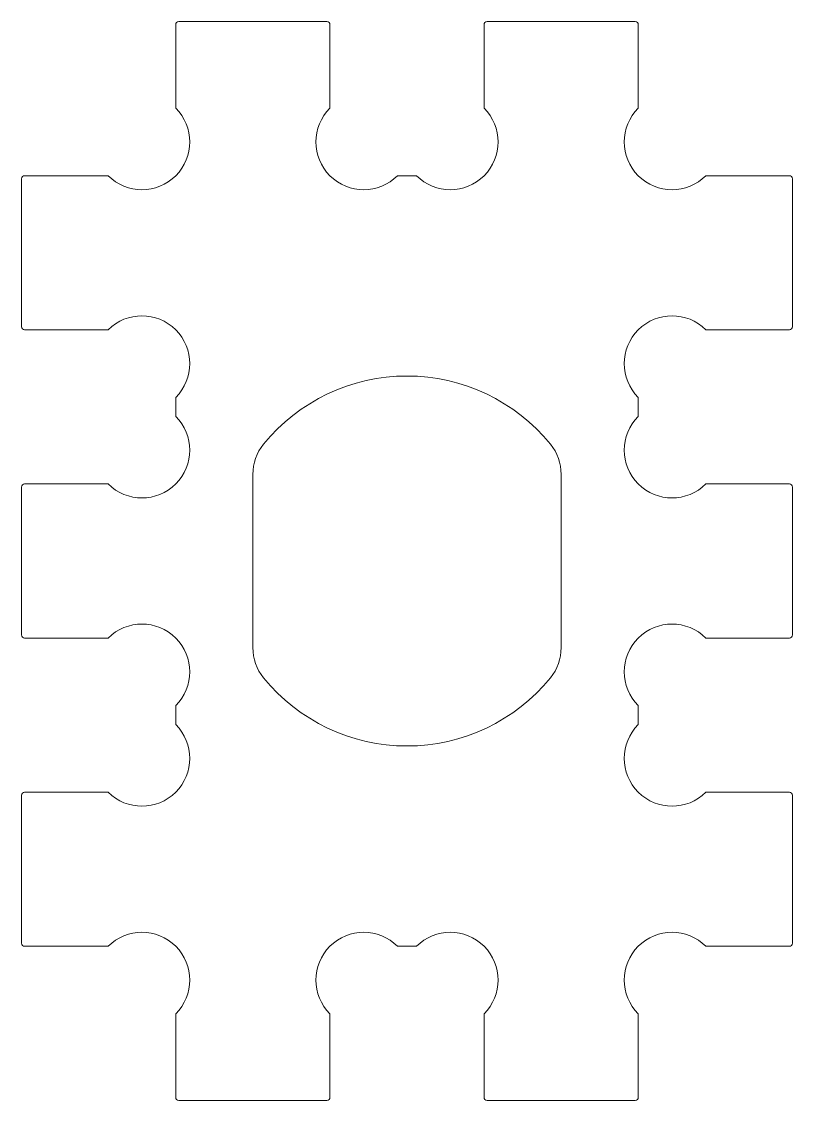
# Model space of a CAD drawing. Extents: x -12.5 to 12.5, y -17.5 to 17.5.
import ezdxf

# ---------------------------------------------------------------- set-up
doc = ezdxf.new("R2010")
doc.units = 0
doc.layers.get('0').update_dxf_attribs({"lineweight": 0})
doc.layers.add('holes', color=1, linetype='Continuous', lineweight=0)

msp = doc.modelspace()

# ---------------------------------------------------------------- linework, layer by layer
at = {"flags": 128}
msp.add_lwpolyline([(7.4, -17.5, 0.414214), (7.5, -17.4), (7.5, -14.692, -1), (9.692, -12.5), (12.4, -12.5, 0.414214), (12.5, -12.4), (12.5, -7.6, 0.414214), (12.4, -7.5), (9.692, -7.5, -1), (7.5, -5.308), (7.5, -4.692, -1), (9.692, -2.5), (12.4, -2.5, 0.414214), (12.5, -2.4), (12.5, 2.4, 0.414214), (12.4, 2.5), (9.692, 2.5, -1), (7.5, 4.692), (7.5, 5.308, -1), (9.692, 7.5), (12.4, 7.5, 0.414214), (12.5, 7.6), (12.5, 12.4, 0.414214), (12.4, 12.5), (9.692, 12.5, -1), (7.5, 14.692), (7.5, 17.4, 0.414214), (7.4, 17.5), (2.6, 17.5, 0.414214), (2.5, 17.4), (2.5, 14.692, -1), (0.308, 12.5), (-0.308, 12.5, -1), (-2.5, 14.692), (-2.5, 17.4, 0.414214), (-2.6, 17.5), (-7.4, 17.5, 0.414214), (-7.5, 17.4), (-7.5, 14.692, -1), (-9.692, 12.5), (-12.4, 12.5, 0.414214), (-12.5, 12.4), (-12.5, 7.6, 0.414214), (-12.4, 7.5), (-9.692, 7.5, -1), (-7.5, 5.308), (-7.5, 4.692, -1), (-9.692, 2.5), (-12.4, 2.5, 0.414214), (-12.5, 2.4), (-12.5, -2.4, 0.414214), (-12.4, -2.5), (-9.692, -2.5, -1), (-7.5, -4.692), (-7.5, -5.308, -1), (-9.692, -7.5), (-12.4, -7.5, 0.414214), (-12.5, -7.6), (-12.5, -12.4, 0.414214), (-12.4, -12.5), (-9.692, -12.5, -1), (-7.5, -14.692), (-7.5, -17.4, 0.414214), (-7.4, -17.5), (-2.6, -17.5, 0.414214), (-2.5, -17.4), (-2.5, -14.692, -1), (-0.308, -12.5), (0.308, -12.5, -1), (2.5, -14.692), (2.5, -17.4, 0.414214), (2.6, -17.5), (7.4, -17.5)], format="xyb", dxfattribs=at)
at = {"layer": 'holes', "flags": 128}
msp.add_lwpolyline([(4.652, -3.79, 0.172593), (5, -2.811), (5, 2.811, 0.172593), (4.652, 3.79, 0.475161), (-4.652, 3.79, 0.172593), (-5, 2.811), (-5, -2.811, 0.172593), (-4.652, -3.79, 0.475161), (4.652, -3.79)], format="xyb", dxfattribs=at)

doc.saveas('drawing.dxf')
